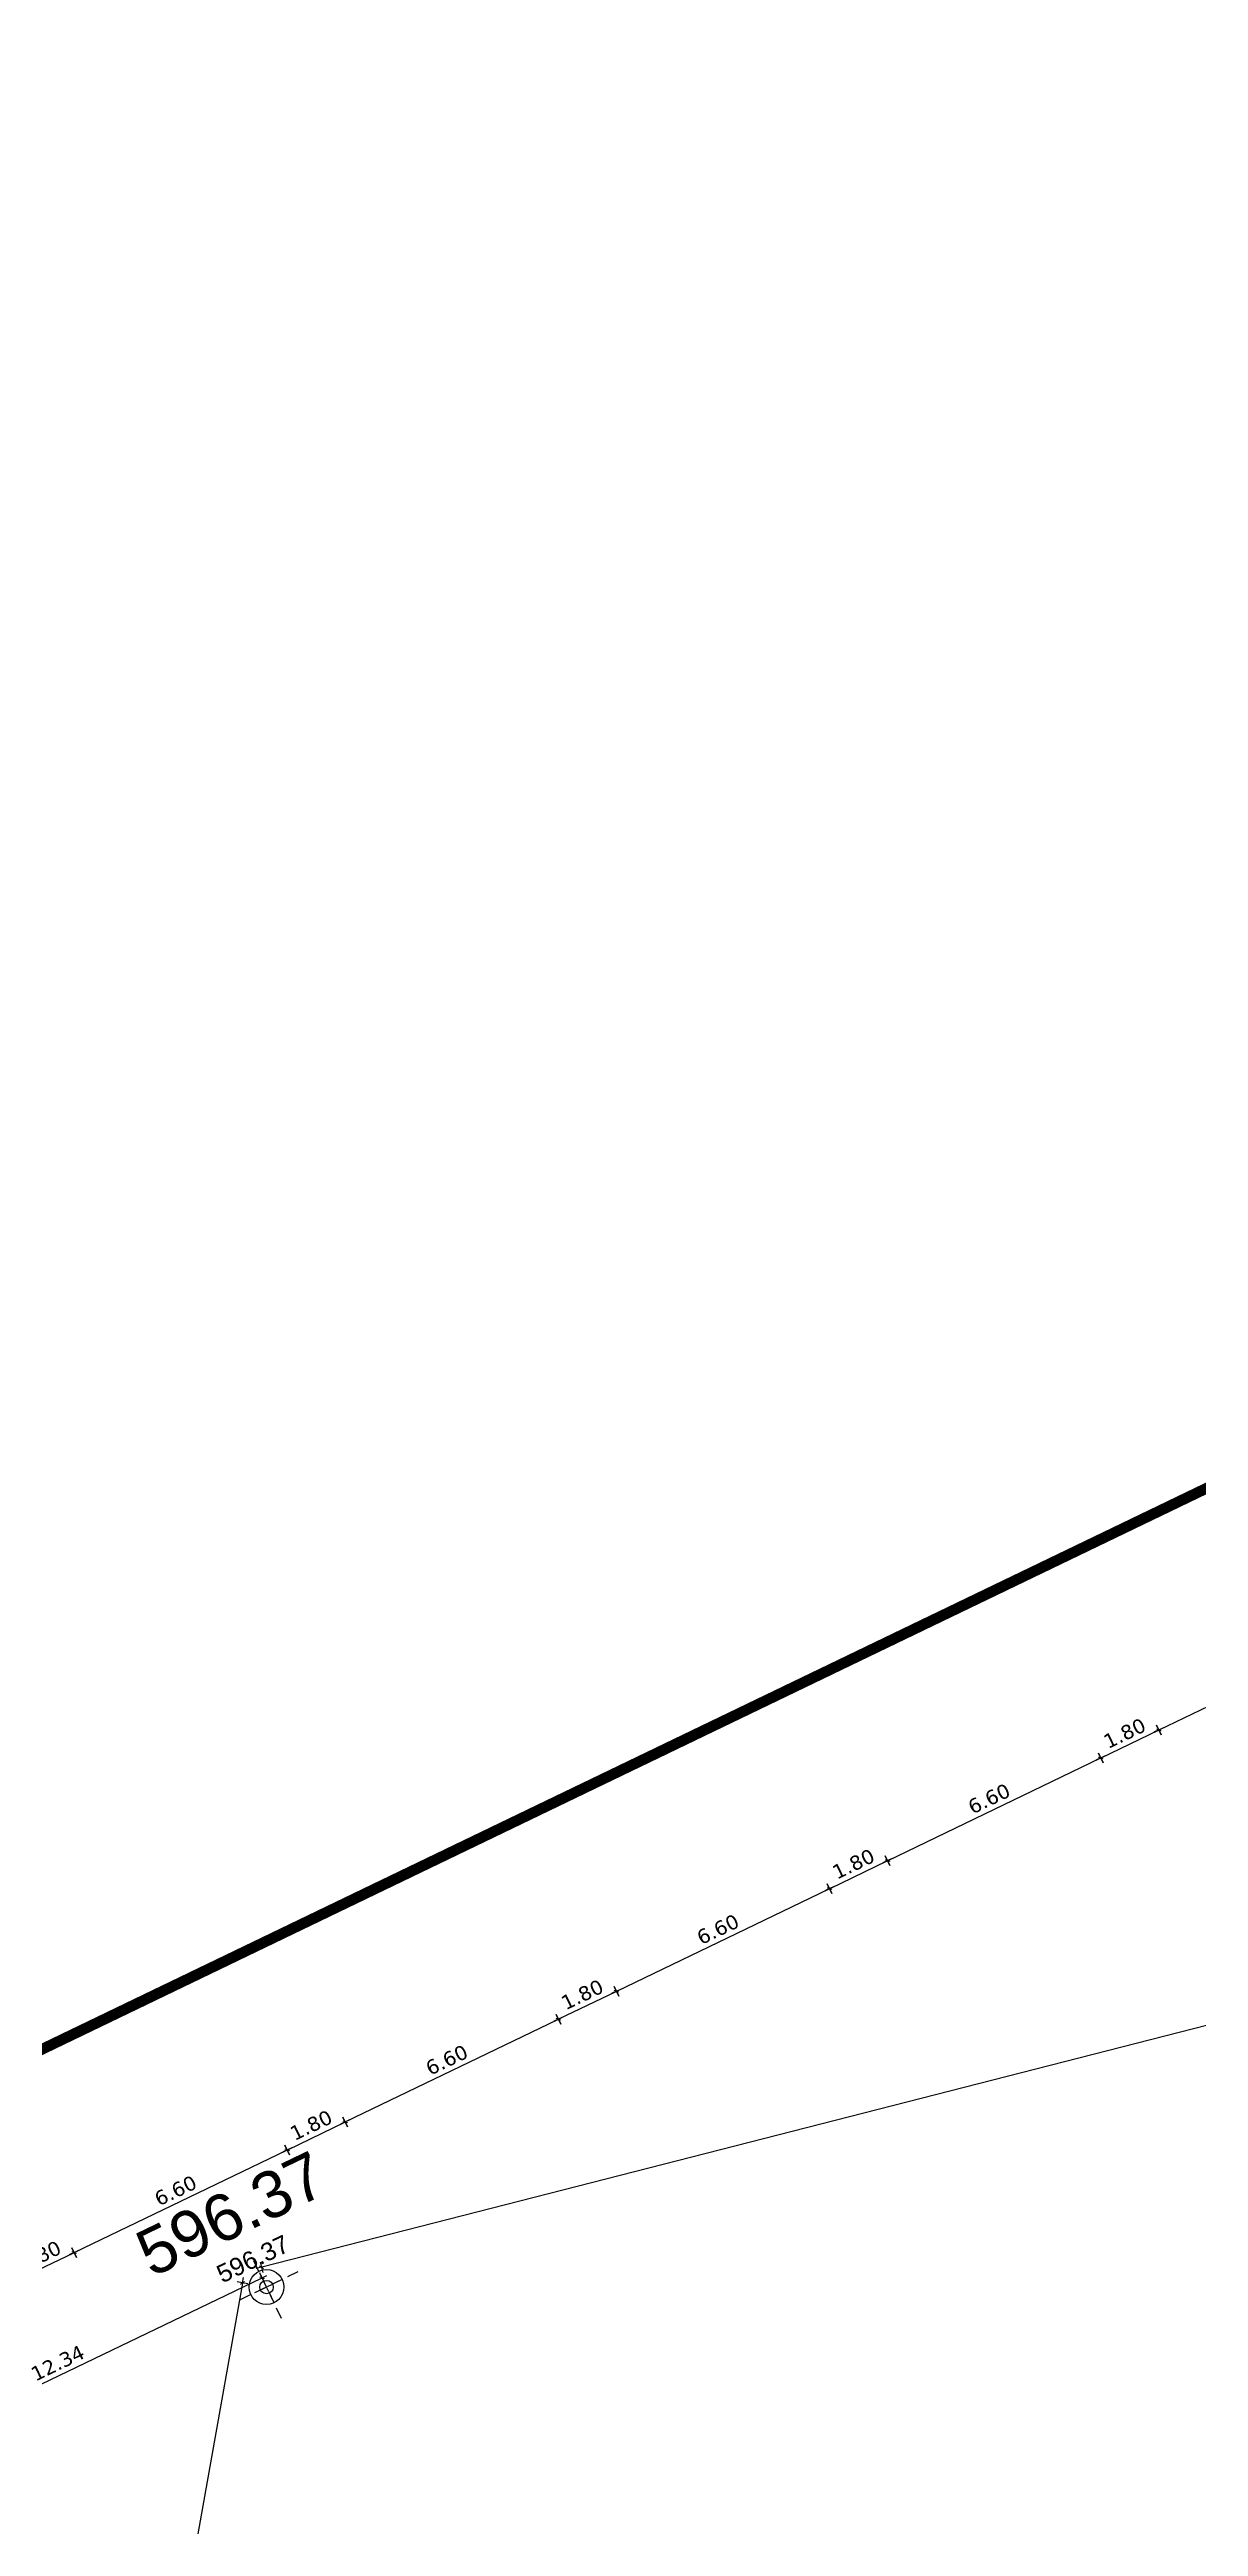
# Model space of a CAD drawing. Header units: metres. Extents: x 679716 to 681053, y 2749449 to 2750332.
# Drawn here: x 680426.3 to 680458.4, y 2750130.2 to 2750199.3 of the extents above; entities that cross this region are included whole.
import ezdxf
from ezdxf.enums import TextEntityAlignment as Align

# ---------------------------------------------------------------- set-up
doc = ezdxf.new("R2010")
doc.units = ezdxf.units.M
doc.linetypes.add('DASHEDX2', pattern=[1.5, 1, -0.5])
for name, color, linetype in [('01-TX-Guideline Altimetry 1000', 32, 'Continuous'), ('01-TX-Length Dimensions 250', 80, 'Continuous'), ('01-TX-Level Main Dimensions 250', 152, 'Continuous')]:
    doc.layers.add(name, color=color, linetype=linetype)
doc.layers.add('02-L-Guideline Axis', color=34, linetype='DASHEDX2', lineweight=50, true_color=0xa55200)
doc.styles.add('E100', font='verdana.ttf', dxfattribs={"height": 0.4})
doc.styles.get("Standard").update_dxf_attribs({"font": 'arial.ttf'})
doc.dimstyles.new('E250', dxfattribs={"dimscale": 0.03, "dimtxt": 0.4, "dimasz": 0.5, "dimexe": 0.1, "dimexo": 1, "dimgap": 4, "dimtad": 1, "dimzin": 0, "dimdsep": 46, "dimtxsty": 'E100', "dimblk1": 'LINCOT200', "dimblk2": 'LINCOT200', "dimsah": 1, "dimcen": 0.1, "dimdle": 0.1, "dimse1": 1, "dimse2": 1, "dimclrt": 256, "dimadec": 0, "dimazin": 0, "dimtfac": 0.015385, "dimtofl": 0, "dimtmove": 0, "dimatfit": 3, "dimldrblk": 'LINCOT200', "dimfxl": 1, "dimtolj": 1, "dimtzin": 0, "dimarcsym": 0})

# ---------------------------------------------------------------- blocks, each defined once
blk = doc.blocks.new('LINCOT200')
for p, q in [((0, -10), (0, 10)), ((0, 0), (10, 0))]:
    blk.add_line(p, q)
at = {"const_width": 1.88}
blk.add_lwpolyline([(3.5, -3.5), (-3.5, 3.5)], dxfattribs=at)
blk = doc.blocks.new('*D28')
at = {"layer": '01-TX-Length Dimensions 250', "color": 0, "lineweight": -2, "transparency": 16777216}
blk.add_line((680421.146, 2750131.789), (680432.237, 2750137.135), dxfattribs=at)
at = {"layer": '01-TX-Length Dimensions 250', "color": 0, "lineweight": -2, "transparency": 16777216, "xscale": 0.015, "yscale": 0.015, "zscale": 0.015}
for p, rotation in [((680432.25, 2750137.141), 25.73365995891611), ((680421.133, 2750131.782), 205.7336599589161)]:
    blk.add_blockref('LINCOT200', p, dxfattribs=dict(at, rotation=rotation))
at = {"layer": '01-TX-Length Dimensions 250', "transparency": 16777216, "insert": (680426.549, 2750134.758), "char_height": 0.4, "attachment_point": 5, "rotation": 25.73366, "style": 'E100'}
blk.add_mtext('\\A1;12.34', dxfattribs=at)
blk = doc.blocks.new('*D44')
at = {"layer": '01-TX-Length Dimensions 250', "color": 0, "lineweight": -2, "transparency": 16777216}
blk.add_line((680515.436, 2750158.72), (680432.248, 2750137.44), dxfattribs=at)
at = {"layer": '01-TX-Length Dimensions 250', "color": 0, "lineweight": -2, "transparency": 16777216, "xscale": 0.015, "yscale": 0.015, "zscale": 0.015}
for p, rotation in [((680515.45, 2750158.724), 14.3490057986406), ((680432.233, 2750137.436), 194.3490057986405)]:
    blk.add_blockref('LINCOT200', p, dxfattribs=dict(at, rotation=rotation))
at = {"layer": '01-TX-Length Dimensions 250', "transparency": 16777216, "insert": (680473.76, 2750148.399), "char_height": 0.4, "attachment_point": 5, "rotation": 14.34901, "style": 'E100'}
blk.add_mtext('\\A1;85.90', dxfattribs=at)
blk = doc.blocks.new('Cotes Altimetriques')
at = {"linetype": 'DASHEDX2', "ltscale": 0.5}
for points in [[(0, -1.5), (0, 1.5)], [(1.5, 0), (-1.5, 0)]]:
    blk.add_lwpolyline(points, dxfattribs=at)
blk.add_circle((0, 0), 0.75)
at = {"ltscale": 0.3}
blk.add_attdef('COTES', text='', height=2, dxfattribs=at).set_placement((0, 3.5), align=Align.MIDDLE)
blk = doc.blocks.new('*D157')
at = {"layer": '01-TX-Length Dimensions 250', "color": 0, "lineweight": -2, "transparency": 16777216}
blk.add_line((680431.701, 2750136.987), (680429.49, 2750124.545), dxfattribs=at)
at = {"layer": '01-TX-Length Dimensions 250', "color": 0, "lineweight": -2, "transparency": 16777216, "xscale": 0.015, "yscale": 0.015, "zscale": 0.015}
for p, rotation in [((680431.704, 2750137.001), 79.9223137120437), ((680429.488, 2750124.53), 259.9223137120437)]:
    blk.add_blockref('LINCOT200', p, dxfattribs=dict(at, rotation=rotation))
at = {"layer": '01-TX-Length Dimensions 250', "transparency": 16777216, "insert": (680429.746, 2750127.859), "char_height": 0.4, "attachment_point": 5, "rotation": 79.92231, "style": 'E100'}
blk.add_mtext('\\A1;12.67', dxfattribs=at)
blk = doc.blocks.new('*D180')
at = {"layer": '01-TX-Length Dimensions 250', "color": 0, "lineweight": -2, "transparency": 16777216}
for p, q in [((680047.61, 2750304.811), (680047.616, 2750304.811)), ((680047.613, 2750304.808), (680047.613, 2750304.814)), ((680505.398, 2750115.463), (680501.922, 2750116.901))]:
    blk.add_line(p, q, dxfattribs=at)
at = {"layer": '01-TX-Length Dimensions 250', "color": 0, "lineweight": -2, "transparency": 16777216, "xscale": 0.015, "yscale": 0.015, "zscale": 0.015, "rotation": 157.5292329395815}
blk.add_blockref('LINCOT200', (680501.908, 2750116.907), dxfattribs=at)
at = {"layer": '01-TX-Length Dimensions 250', "transparency": 16777216, "insert": (680504.377, 2750116.241), "char_height": 0.4, "attachment_point": 5, "rotation": 337.52923, "style": 'E100'}
blk.add_mtext('\\A1;R491.62', dxfattribs=at)
blk = doc.blocks.new('*D412')
at = {"layer": '01-TX-Length Dimensions 250', "color": 0, "lineweight": -2, "transparency": 16777216}
blk.add_line((680471.329, 2750055.155), (680473.966, 2750053.599), dxfattribs=at)
at = {"layer": '01-TX-Length Dimensions 250', "color": 0, "lineweight": -2, "transparency": 16777216, "xscale": 0.015, "yscale": 0.015, "zscale": 0.015, "rotation": 329.4474120950774}
blk.add_blockref('LINCOT200', (680473.979, 2750053.591), dxfattribs=at)
at = {"layer": '01-TX-Length Dimensions 250', "transparency": 16777216, "insert": (680472.555, 2750054.813), "char_height": 0.4, "attachment_point": 5, "rotation": 329.44741, "style": 'E100'}
blk.add_mtext('\\A1;R493.31', dxfattribs=at)
blk = doc.blocks.new('*D429')
at = {"layer": '01-TX-Length Dimensions 250', "color": 0, "lineweight": -2, "transparency": 16777216}
blk.add_line((680499.504, 2750106.253), (680502.894, 2750104.762), dxfattribs=at)
at = {"layer": '01-TX-Length Dimensions 250', "color": 0, "lineweight": -2, "transparency": 16777216, "xscale": 0.015, "yscale": 0.015, "zscale": 0.015, "rotation": 336.2558325013617}
blk.add_blockref('LINCOT200', (680502.908, 2750104.756), dxfattribs=at)
at = {"layer": '01-TX-Length Dimensions 250', "transparency": 16777216, "insert": (680500.761, 2750106.058), "char_height": 0.4, "attachment_point": 5, "rotation": 336.25583, "style": 'E100'}
blk.add_mtext('\\A1;R495.71', dxfattribs=at)
blk = doc.blocks.new('*D1188')
at = {"layer": '01-TX-Length Dimensions 250', "color": 0, "lineweight": -2, "transparency": 16777216}
blk.add_line((680455.668, 2750151.66), (680457.263, 2750152.428), dxfattribs=at)
at = {"layer": '01-TX-Length Dimensions 250', "color": 0, "lineweight": -2, "transparency": 16777216, "xscale": 0.015, "yscale": 0.015, "zscale": 0.015}
for p, rotation in [((680457.276, 2750152.435), 25.73367154937738), ((680455.655, 2750151.653), 205.7336715493774)]:
    blk.add_blockref('LINCOT200', p, dxfattribs=dict(at, rotation=rotation))
at = {"layer": '01-TX-Length Dimensions 250', "transparency": 16777216, "insert": (680456.323, 2750152.341), "char_height": 0.4, "attachment_point": 5, "rotation": 25.73367, "style": 'E100'}
blk.add_mtext('\\A1;1.80', dxfattribs=at)
blk = doc.blocks.new('*D1189')
at = {"layer": '01-TX-Length Dimensions 250', "color": 0, "lineweight": -2, "transparency": 16777216}
blk.add_line((680457.29, 2750152.441), (680463.208, 2750155.294), dxfattribs=at)
at = {"layer": '01-TX-Length Dimensions 250', "color": 0, "lineweight": -2, "transparency": 16777216, "xscale": 0.015, "yscale": 0.015, "zscale": 0.015}
for p, rotation in [((680463.222, 2750155.301), 25.73367154937738), ((680457.276, 2750152.435), 205.7336715493774)]:
    blk.add_blockref('LINCOT200', p, dxfattribs=dict(at, rotation=rotation))
at = {"layer": '01-TX-Length Dimensions 250', "transparency": 16777216, "insert": (680460.106, 2750154.163), "char_height": 0.4, "attachment_point": 5, "rotation": 25.73367, "style": 'E100'}
blk.add_mtext('\\A1;6.60', dxfattribs=at)
blk = doc.blocks.new('*D1192')
at = {"layer": '01-TX-Length Dimensions 250', "color": 0, "lineweight": -2, "transparency": 16777216}
blk.add_line((680440.534, 2750144.366), (680442.129, 2750145.134), dxfattribs=at)
at = {"layer": '01-TX-Length Dimensions 250', "color": 0, "lineweight": -2, "transparency": 16777216, "xscale": 0.015, "yscale": 0.015, "zscale": 0.015}
for p, rotation in [((680442.142, 2750145.141), 25.73367154937738), ((680440.521, 2750144.359), 205.7336715493774)]:
    blk.add_blockref('LINCOT200', p, dxfattribs=dict(at, rotation=rotation))
at = {"layer": '01-TX-Length Dimensions 250', "transparency": 16777216, "insert": (680441.189, 2750145.046), "char_height": 0.4, "attachment_point": 5, "rotation": 25.73367, "style": 'E100'}
blk.add_mtext('\\A1;1.80', dxfattribs=at)
blk = doc.blocks.new('*D1193')
at = {"layer": '01-TX-Length Dimensions 250', "color": 0, "lineweight": -2, "transparency": 16777216}
blk.add_line((680442.156, 2750145.147), (680448.074, 2750148), dxfattribs=at)
at = {"layer": '01-TX-Length Dimensions 250', "color": 0, "lineweight": -2, "transparency": 16777216, "xscale": 0.015, "yscale": 0.015, "zscale": 0.015}
for p, rotation in [((680448.088, 2750148.006), 25.73367154937738), ((680442.142, 2750145.141), 205.7336715493774)]:
    blk.add_blockref('LINCOT200', p, dxfattribs=dict(at, rotation=rotation))
at = {"layer": '01-TX-Length Dimensions 250', "transparency": 16777216, "insert": (680444.973, 2750146.869), "char_height": 0.4, "attachment_point": 5, "rotation": 25.73367, "style": 'E100'}
blk.add_mtext('\\A1;6.60', dxfattribs=at)
blk = doc.blocks.new('*D1194')
at = {"layer": '01-TX-Length Dimensions 250', "color": 0, "lineweight": -2, "transparency": 16777216}
blk.add_line((680448.101, 2750148.013), (680449.696, 2750148.781), dxfattribs=at)
at = {"layer": '01-TX-Length Dimensions 250', "color": 0, "lineweight": -2, "transparency": 16777216, "xscale": 0.015, "yscale": 0.015, "zscale": 0.015}
for p, rotation in [((680449.709, 2750148.788), 25.73367154937738), ((680448.088, 2750148.006), 205.7336715493774)]:
    blk.add_blockref('LINCOT200', p, dxfattribs=dict(at, rotation=rotation))
at = {"layer": '01-TX-Length Dimensions 250', "transparency": 16777216, "insert": (680448.756, 2750148.693), "char_height": 0.4, "attachment_point": 5, "rotation": 25.73367, "style": 'E100'}
blk.add_mtext('\\A1;1.80', dxfattribs=at)
blk = doc.blocks.new('*D1195')
at = {"layer": '01-TX-Length Dimensions 250', "color": 0, "lineweight": -2, "transparency": 16777216}
blk.add_line((680449.723, 2750148.794), (680455.641, 2750151.647), dxfattribs=at)
at = {"layer": '01-TX-Length Dimensions 250', "color": 0, "lineweight": -2, "transparency": 16777216, "xscale": 0.015, "yscale": 0.015, "zscale": 0.015}
for p, rotation in [((680455.655, 2750151.653), 25.73367154937738), ((680449.709, 2750148.788), 205.7336715493774)]:
    blk.add_blockref('LINCOT200', p, dxfattribs=dict(at, rotation=rotation))
at = {"layer": '01-TX-Length Dimensions 250', "transparency": 16777216, "insert": (680452.54, 2750150.516), "char_height": 0.4, "attachment_point": 5, "rotation": 25.73367, "style": 'E100'}
blk.add_mtext('\\A1;6.60', dxfattribs=at)
blk = doc.blocks.new('*D1196')
at = {"layer": '01-TX-Length Dimensions 250', "color": 0, "lineweight": -2, "transparency": 16777216}
blk.add_line((680425.401, 2750137.071), (680426.995, 2750137.84), dxfattribs=at)
at = {"layer": '01-TX-Length Dimensions 250', "color": 0, "lineweight": -2, "transparency": 16777216, "xscale": 0.015, "yscale": 0.015, "zscale": 0.015}
for p, rotation in [((680427.008, 2750137.846), 25.73367154937738), ((680425.387, 2750137.065), 205.7336715493774)]:
    blk.add_blockref('LINCOT200', p, dxfattribs=dict(at, rotation=rotation))
at = {"layer": '01-TX-Length Dimensions 250', "transparency": 16777216, "insert": (680426.055, 2750137.752), "char_height": 0.4, "attachment_point": 5, "rotation": 25.73367, "style": 'E100'}
blk.add_mtext('\\A1;1.80', dxfattribs=at)
blk = doc.blocks.new('*D1197')
at = {"layer": '01-TX-Length Dimensions 250', "color": 0, "lineweight": -2, "transparency": 16777216}
blk.add_line((680427.022, 2750137.853), (680432.94, 2750140.705), dxfattribs=at)
at = {"layer": '01-TX-Length Dimensions 250', "color": 0, "lineweight": -2, "transparency": 16777216, "xscale": 0.015, "yscale": 0.015, "zscale": 0.015}
for p, rotation in [((680432.954, 2750140.712), 25.73367154937738), ((680427.008, 2750137.846), 205.7336715493774)]:
    blk.add_blockref('LINCOT200', p, dxfattribs=dict(at, rotation=rotation))
at = {"layer": '01-TX-Length Dimensions 250', "transparency": 16777216, "insert": (680429.839, 2750139.575), "char_height": 0.4, "attachment_point": 5, "rotation": 25.73367, "style": 'E100'}
blk.add_mtext('\\A1;6.60', dxfattribs=at)
blk = doc.blocks.new('*D1198')
at = {"layer": '01-TX-Length Dimensions 250', "color": 0, "lineweight": -2, "transparency": 16777216}
blk.add_line((680432.968, 2750140.718), (680434.562, 2750141.487), dxfattribs=at)
at = {"layer": '01-TX-Length Dimensions 250', "color": 0, "lineweight": -2, "transparency": 16777216, "xscale": 0.015, "yscale": 0.015, "zscale": 0.015}
for p, rotation in [((680434.575, 2750141.493), 25.73367154937738), ((680432.954, 2750140.712), 205.7336715493774)]:
    blk.add_blockref('LINCOT200', p, dxfattribs=dict(at, rotation=rotation))
at = {"layer": '01-TX-Length Dimensions 250', "transparency": 16777216, "insert": (680433.622, 2750141.399), "char_height": 0.4, "attachment_point": 5, "rotation": 25.73367, "style": 'E100'}
blk.add_mtext('\\A1;1.80', dxfattribs=at)
blk = doc.blocks.new('*D1199')
at = {"layer": '01-TX-Length Dimensions 250', "color": 0, "lineweight": -2, "transparency": 16777216}
blk.add_line((680434.589, 2750141.5), (680440.507, 2750144.352), dxfattribs=at)
at = {"layer": '01-TX-Length Dimensions 250', "color": 0, "lineweight": -2, "transparency": 16777216, "xscale": 0.015, "yscale": 0.015, "zscale": 0.015}
for p, rotation in [((680440.521, 2750144.359), 25.73367154937738), ((680434.575, 2750141.493), 205.7336715493774)]:
    blk.add_blockref('LINCOT200', p, dxfattribs=dict(at, rotation=rotation))
at = {"layer": '01-TX-Length Dimensions 250', "transparency": 16777216, "insert": (680437.406, 2750143.222), "char_height": 0.4, "attachment_point": 5, "rotation": 25.73367, "style": 'E100'}
blk.add_mtext('\\A1;6.60', dxfattribs=at)
blk = doc.blocks.new('*D1722')
at = {"layer": '01-TX-Length Dimensions 250', "color": 0, "lineweight": -2, "transparency": 16777216}
blk.add_line((680507.529, 2750147.175), (680511.522, 2750145.807), dxfattribs=at)
at = {"layer": '01-TX-Length Dimensions 250', "color": 0, "lineweight": -2, "transparency": 16777216, "xscale": 0.015, "yscale": 0.015, "zscale": 0.015, "rotation": 341.0809821728138}
blk.add_blockref('LINCOT200', (680511.536, 2750145.802), dxfattribs=at)
at = {"layer": '01-TX-Length Dimensions 250', "transparency": 16777216, "insert": (680508.809, 2750147.083), "char_height": 0.4, "attachment_point": 5, "rotation": 341.08098, "style": 'E100'}
blk.add_mtext('\\A1;R490.42', dxfattribs=at)
blk = doc.blocks.new('*D1723')
at = {"layer": '01-TX-Length Dimensions 250', "color": 0, "lineweight": -2, "transparency": 16777216}
blk.add_line((680498.666, 2750125.688), (680502.27, 2750124.257), dxfattribs=at)
at = {"layer": '01-TX-Length Dimensions 250', "color": 0, "lineweight": -2, "transparency": 16777216, "xscale": 0.015, "yscale": 0.015, "zscale": 0.015, "rotation": 338.3410362970732}
blk.add_blockref('LINCOT200', (680502.284, 2750124.252), dxfattribs=at)
at = {"layer": '01-TX-Length Dimensions 250', "transparency": 16777216, "insert": (680499.931, 2750125.54), "char_height": 0.4, "attachment_point": 5, "rotation": 338.34104, "style": 'E100'}
blk.add_mtext('\\A1;R489.21', dxfattribs=at)
blk = doc.blocks.new('*D1724')
at = {"layer": '01-TX-Length Dimensions 250', "color": 0, "lineweight": -2, "transparency": 16777216}
blk.add_line((680488.688, 2750105.009), (680492.123, 2750103.453), dxfattribs=at)
at = {"layer": '01-TX-Length Dimensions 250', "color": 0, "lineweight": -2, "transparency": 16777216, "xscale": 0.015, "yscale": 0.015, "zscale": 0.015, "rotation": 335.6300501211478}
blk.add_blockref('LINCOT200', (680492.136, 2750103.447), dxfattribs=at)
at = {"layer": '01-TX-Length Dimensions 250', "transparency": 16777216, "insert": (680489.954, 2750104.797), "char_height": 0.4, "attachment_point": 5, "rotation": 335.63005, "style": 'E100'}
blk.add_mtext('\\A1;R488.00', dxfattribs=at)
blk = doc.blocks.new('*D1725')
at = {"layer": '01-TX-Length Dimensions 250', "color": 0, "lineweight": -2, "transparency": 16777216}
blk.add_line((680478.837, 2750087.558), (680482.342, 2750085.792), dxfattribs=at)
at = {"layer": '01-TX-Length Dimensions 250', "color": 0, "lineweight": -2, "transparency": 16777216, "xscale": 0.015, "yscale": 0.015, "zscale": 0.015, "rotation": 333.2608279607117}
blk.add_blockref('LINCOT200', (680482.355, 2750085.785), dxfattribs=at)
at = {"layer": '01-TX-Length Dimensions 250', "transparency": 16777216, "insert": (680480.093, 2750087.293), "char_height": 0.4, "attachment_point": 5, "rotation": 333.26083, "style": 'E100'}
blk.add_mtext('\\A1;R486.80', dxfattribs=at)

msp = doc.modelspace()

# ---------------------------------------------------------------- linework, layer by layer
at = {"layer": '02-L-Guideline Axis', "const_width": 0.3}
msp.add_lwpolyline([(679989.503, 2749933.08), (680528.199, 2750192.726)], dxfattribs=at)

# ---------------------------------------------------------------- block references
at = {"layer": '01-TX-Guideline Altimetry 1000', "ltscale": 0.3, "xscale": 0.65, "yscale": 0.65, "zscale": 0.65, "rotation": 25.73366104797413}
msp.add_blockref('Cotes Altimetriques', (680432.375, 2750136.882), dxfattribs=at).add_auto_attribs({'COTES': '596.37'})
at = {"layer": '01-TX-Level Main Dimensions 250', "ltscale": 0.3, "xscale": 0.25, "yscale": 0.25, "zscale": 0.25, "rotation": 25.73366104797413}
msp.add_blockref('Cotes Altimetriques', (680432.375, 2750136.882), dxfattribs=at).add_auto_attribs({'COTES': '596.37'})

# ---------------------------------------------------------------- dimensions: what is measured, and where the dimension line sits
at = {"layer": '01-TX-Length Dimensions 250'}
for center, mpoint, picture, middle in [((680047.613, 2750304.811), (680501.908, 2750116.907), '*D180', (680504.251, 2750115.938)), ((680047.614, 2750304.81), (680511.536, 2750145.802), '*D1722', (680508.703, 2750146.773)), ((680047.614, 2750304.81), (680502.284, 2750124.252), '*D1723', (680499.809, 2750125.235)), ((680047.614, 2750304.81), (680492.136, 2750103.447), '*D1724', (680489.818, 2750104.497)), ((680047.614, 2750304.81), (680482.355, 2750085.785), '*D1725', (680479.945, 2750086.999)), ((680049.158, 2750304.355), (680473.979, 2750053.591), '*D412', (680472.388, 2750054.53)), ((680049.158, 2750304.355), (680502.908, 2750104.756), '*D429', (680500.629, 2750105.758))]:
    dim = msp.add_radius_dim(center=center, mpoint=mpoint, dimstyle='E250', dxfattribs=at)
    dim.commit()
    dim.dimension.update_dxf_attribs({"geometry": picture, "text_midpoint": middle, "dimtype": 164})
for p1, p2, distance, picture, middle in [((680515.592, 2750158.17), (680432.375, 2750136.882), -0.572, '*D44', (680473.76, 2750148.399)), ((680421.388, 2750131.253), (680432.505, 2750136.612), 0.587, '*D28', (680426.549, 2750134.758))]:
    dim = msp.add_aligned_dim(p1=p1, p2=p2, distance=distance, dimstyle='E250', dxfattribs=at)
    dim.commit()
    dim.dimension.update_dxf_attribs({"geometry": picture, "text_midpoint": middle})
for base, p1, p2, picture, middle in [((680463.222, 2750155.301), (680456.843, 2750153.334), (680462.788, 2750156.199), '*D1189', (680460.106, 2750154.163)), ((680457.276, 2750152.435), (680455.221, 2750152.552), (680456.843, 2750153.334), '*D1188', (680456.323, 2750152.341)), ((680455.655, 2750151.653), (680449.276, 2750149.687), (680455.222, 2750152.552), '*D1195', (680452.54, 2750150.516)), ((680449.709, 2750148.788), (680447.655, 2750148.905), (680449.276, 2750149.686), '*D1194', (680448.756, 2750148.693)), ((680448.088, 2750148.006), (680441.709, 2750146.04), (680447.655, 2750148.905), '*D1193', (680444.973, 2750146.869)), ((680442.142, 2750145.141), (680440.088, 2750145.258), (680441.709, 2750146.04), '*D1192', (680441.189, 2750145.046)), ((680440.521, 2750144.359), (680434.142, 2750142.392), (680440.088, 2750145.258), '*D1199', (680437.406, 2750143.222)), ((680434.575, 2750141.493), (680432.521, 2750141.611), (680434.142, 2750142.392), '*D1198', (680433.622, 2750141.399)), ((680432.954, 2750140.712), (680426.575, 2750138.745), (680432.521, 2750141.611), '*D1197', (680429.839, 2750139.575)), ((680427.008, 2750137.846), (680424.954, 2750137.964), (680426.575, 2750138.745), '*D1196', (680426.055, 2750137.752))]:
    dim = msp.add_linear_dim(base=base, p1=p1, p2=p2, angle=25.73367, dimstyle='E250', dxfattribs=at)
    dim.commit()
    dim.dimension.update_dxf_attribs({"geometry": picture, "text_midpoint": middle})
dim = msp.add_linear_dim(base=(680429.488, 2750124.53), p1=(680432.375, 2750136.882), p2=(680430.158, 2750124.411), angle=259.92231, dimstyle='E250', dxfattribs=at)
dim.commit()
dim.dimension.update_dxf_attribs({"geometry": '*D157', "text_midpoint": (680430.069, 2750127.802), "dimtype": 161})

doc.saveas('drawing.dxf')
